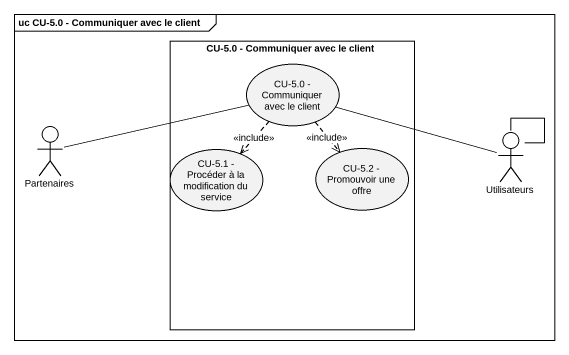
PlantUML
@startuml
mainframe uc CU-5.0 - Communiquer avec le client
rectangle "CU-5.0 - Communiquer avec le client" as CU_5_0_Communiquer_avec_le {
  usecase "CU-5.0 - Communiquer avec le client" as CU_5_0_Communiquer_avec_le_2
  usecase "CU-5.1 - Procéder à la modification du service" as CU_5_1_Procéder_à_la
  usecase "CU-5.2 - Promouvoir une offre" as CU_5_2_Promouvoir_une_offre
}
actor Partenaires
actor Utilisateurs
CU_5_0_Communiquer_avec_le_2 ..> CU_5_1_Procéder_à_la : <<include>>
CU_5_0_Communiquer_avec_le_2 ..> CU_5_2_Promouvoir_une_offre : <<include>>
Partenaires -right- CU_5_0_Communiquer_avec_le_2
Utilisateurs -left- CU_5_0_Communiquer_avec_le_2
Utilisateurs -- Utilisateurs
@enduml
